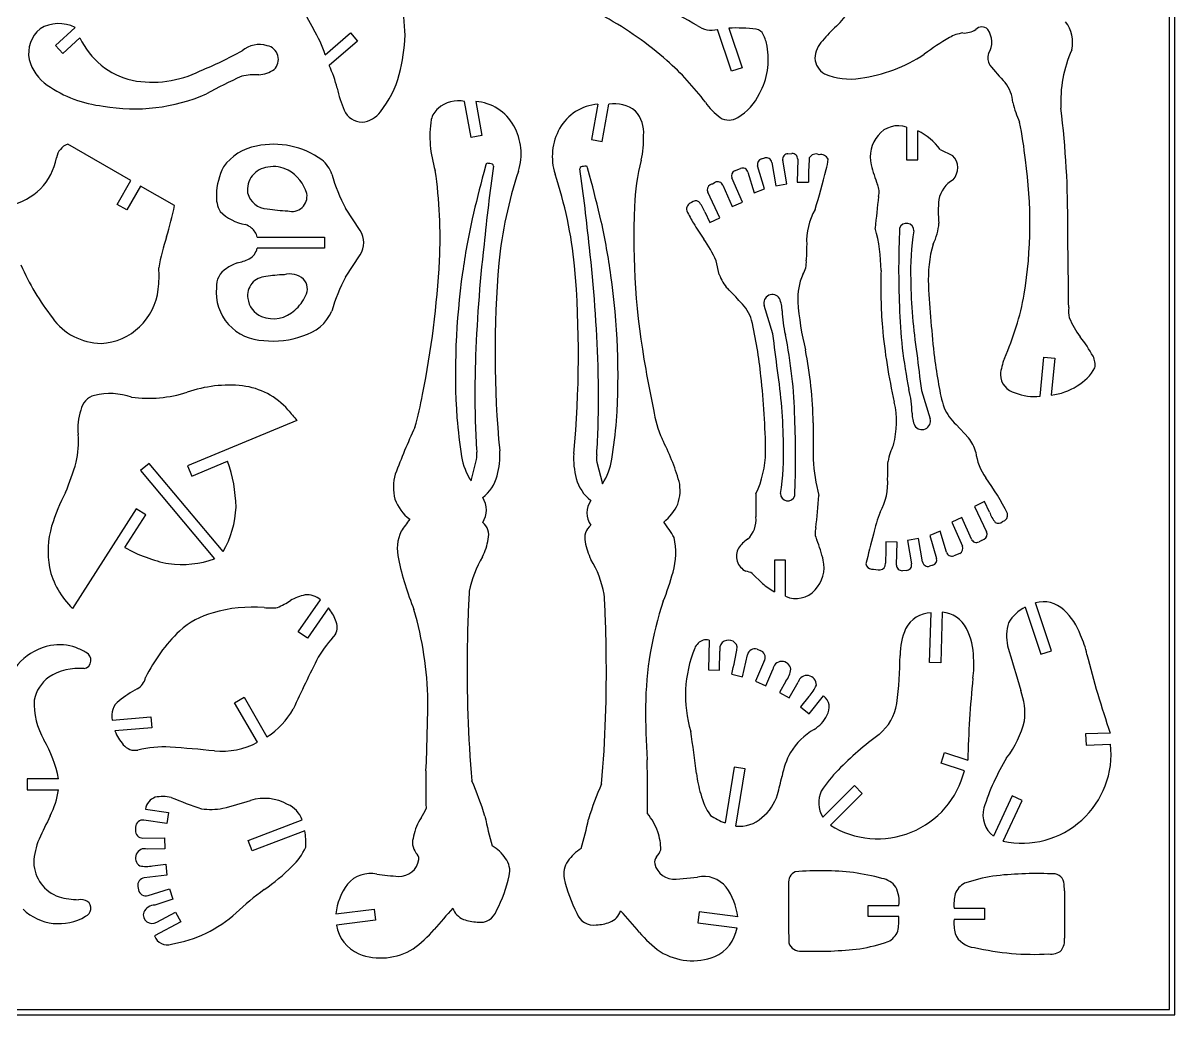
# Model space of a CAD drawing. Extents: x 0 to 427, y 0 to 340.
# Drawn here: x 210.9 to 426.7, y 0 to 185.9 of the extents above; entities that cross this region are included whole.
import ezdxf

# ---------------------------------------------------------------- set-up
doc = ezdxf.new("R2010")
doc.units = 0
doc.layers.add('RED', color=1, linetype='CONTINUOUS')
doc.layers.add('WHITE', color=7, linetype='CONTINUOUS')

msp = doc.modelspace()

# ---------------------------------------------------------------- linework, layer by layer
at = {"layer": 'RED', "linetype": 'CONTINUOUS'}
for p, q in [((425.684122, 1.04), (425.684122, 339.305709)), ((1.04, 1.04), (425.684122, 1.04))]:
    msp.add_line(p, q, dxfattribs=at)
at = {"layer": 'WHITE', "linetype": 'CONTINUOUS'}
for p, q in [((426.724122, 0), (426.724122, 340.345709)), ((262.813987, 189.363648), (265.356136, 184.732272)), ((216.995907, 181.656993), (220.698466, 185.047837)), ((267.556932, 179.942504), (272.277445, 184.03248)), ((272.277445, 184.03248), (273.605434, 182.499759)), ((343.674032, 176.844471), (341.02941, 184.66836)), ((343.141659, 184.914988), (345.644506, 177.510528)), ((218.365581, 180.161407), (216.995907, 181.656993)), ((221.590548, 183.114867), (218.365581, 180.161407)), ((273.605434, 182.499759), (268.313615, 177.91479)), ((345.644506, 177.510528), (343.674032, 176.844471)), ((294.856784, 164.426132), (293.662511, 171.199194)), ((295.746106, 171.199194), (296.877552, 164.782448)), ((318.584828, 170.675946), (317.417263, 164.05436)), ((319.438031, 163.698044), (320.668423, 170.675946)), ((376.447668, 166.354305), (376.447668, 160.253372)), ((296.877552, 164.782448), (294.856784, 164.426132)), ((317.417263, 164.05436), (319.438031, 163.698044)), ((378.527668, 160.253372), (378.527668, 165.657436)), ((231.156749, 156.367214), (219.313669, 163.204819)), ((382.753283, 162.1714), (385.072232, 161.070425)), ((349.249745, 160.41071), (349.871829, 160.596421)), ((351.194801, 159.773101), (351.93366, 155.399053)), ((354.027613, 155.774956), (353.252164, 160.176715)), ((354.231635, 161.396188), (354.971231, 161.428047)), ((356.055773, 160.367844), (355.968501, 156.080614)), ((376.447668, 160.253372), (378.527668, 160.253372)), ((297.622733, 159.277773), (297.254583, 157.863299)), ((317.076351, 157.340051), (316.708201, 158.754524)), ((344.230878, 158.192939), (345.353448, 158.626493)), ((346.72584, 157.949919), (347.874339, 154.046915)), ((349.81219, 154.829667), (348.549542, 159.120584)), ((228.578037, 151.900754), (231.156749, 156.367214)), ((340.11931, 155.774937), (340.606588, 156.028322)), ((342.038898, 155.523152), (343.808046, 151.487285)), ((345.713054, 152.322357), (343.732755, 156.839914)), ((351.93366, 155.399053), (354.027613, 155.774956)), ((355.968501, 156.080614), (358.048071, 156.038282)), ((232.958082, 155.327214), (230.37937, 150.860754)), ((239.317299, 151.655718), (232.958082, 155.327214)), ((341.484773, 149.394277), (339.195445, 154.158556)), ((347.874339, 154.046915), (349.81219, 154.829667)), ((230.37937, 150.860754), (228.578037, 151.900754)), ((274.086647, 147.003323), (271.353478, 151.167509)), ((343.808046, 151.487285), (345.713054, 152.322357)), ((338.645746, 150.500067), (339.609986, 148.493405)), ((339.609986, 148.493405), (341.484773, 149.394277)), ((254.820115, 145.760665), (267.390314, 145.760665)), ((267.390314, 145.760665), (267.390314, 143.680665)), ((267.390314, 143.680665), (254.820115, 143.680665)), ((271.353478, 138.273822), (274.086648, 142.438008)), ((341.3635, 138.727065), (340.756446, 141.325841)), ((351.409716, 127.635897), (349.776861, 132.94702)), ((401.450666, 115.949674), (402.14546, 123.245014)), ((402.14546, 123.245014), (404.21609, 123.047811)), ((404.21609, 123.047811), (403.560286, 116.161865)), ((379.219538, 117.048413), (380.852392, 111.73729)), ((262.252716, 111.415505), (241.764072, 102.908118)), ((358.969223, 110.983435), (358.981165, 104.117875)), ((385.729065, 110.630627), (388.061483, 108.131406)), ((242.561711, 100.987136), (249.267173, 103.771408)), ((294.862106, 100.066661), (295.88659, 104.110674)), ((318.444344, 103.587426), (319.468828, 99.543412)), ((234.553871, 103.366636), (232.960499, 102.029638)), ((232.960499, 102.029638), (246.827824, 85.503203)), ((248.421197, 86.840202), (234.553871, 103.366636)), ((241.764072, 102.908118), (242.561711, 100.987136)), ((391.019268, 96.190905), (389.14448, 95.290033)), ((389.14448, 95.290033), (391.433809, 90.525754)), ((391.976162, 94.19953), (391.019268, 96.190905)), ((232.160013, 94.849356), (220.224058, 76.149271)), ((230.006939, 87.610152), (233.913303, 93.73026)), ((233.913303, 93.73026), (232.160013, 94.849356)), ((386.821208, 93.197025), (384.9162, 92.361953)), ((388.590355, 89.161158), (386.821208, 93.197025)), ((382.754915, 90.637395), (380.817064, 89.854643)), ((383.903414, 86.734391), (382.754915, 90.637395)), ((384.9162, 92.361953), (386.896499, 87.844396)), ((374.660752, 88.603696), (372.581183, 88.646028)), ((374.57348, 84.316466), (374.660752, 88.603696)), ((378.695594, 89.285257), (376.601641, 88.909354)), ((376.601641, 88.909354), (377.377089, 84.507595)), ((379.434453, 84.911209), (378.695594, 89.285257)), ((380.817064, 89.854643), (382.079711, 85.563726)), ((390.509944, 88.909373), (390.022666, 88.655989)), ((386.398375, 86.491372), (385.275806, 86.057817)), ((353.76965, 85.248361), (351.68965, 85.248361)), ((351.68965, 85.248361), (351.68965, 79.285188)), ((353.76965, 78.447911), (353.76965, 85.248361)), ((381.379508, 84.2736), (380.757424, 84.087889)), ((349.442356, 80.874203), (347.55364, 82.742626)), ((376.397619, 83.288122), (375.658022, 83.256263)), ((262.489584, 71.80116), (266.652082, 77.80014)), ((268.144258, 76.302025), (264.198496, 70.615402)), ((398.685063, 76.412773), (401.606662, 67.582917)), ((403.581374, 68.236304), (400.605639, 77.229771)), ((380.773397, 66.057786), (381.047981, 75.354383)), ((383.132161, 75.465234), (382.852491, 65.996378)), ((264.198496, 70.615402), (262.489584, 71.80116)), ((339.458528, 70.229487), (339.313318, 64.654701)), ((341.393083, 64.623393), (341.497146, 68.145343)), ((345.728742, 63.387118), (346.63694, 67.511817)), ((348.438666, 68.526111), (349.034359, 68.323005)), ((401.606662, 67.582917), (403.581374, 68.236304)), ((349.860384, 66.461911), (348.165404, 62.527315)), ((382.852491, 65.996378), (380.773397, 66.057786)), ((339.313318, 64.654701), (341.393083, 64.623393)), ((343.6974, 63.834389), (345.728742, 63.387118)), ((350.075689, 61.704386), (351.371038, 64.71131)), ((348.165404, 62.527315), (350.075689, 61.704386)), ((353.858133, 62.56537), (352.663739, 60.419874)), ((352.663739, 60.419874), (354.481104, 59.40815)), ((354.481104, 59.40815), (356.129479, 62.369136)), ((250.566668, 58.4994), (252.368001, 59.5394)), ((254.837147, 51.103798), (250.566668, 58.4994)), ((252.368001, 59.5394), (256.638478, 52.143797)), ((358.157165, 59.708181), (356.572969, 57.720621)), ((358.198959, 56.423488), (360.900152, 59.812436)), ((356.572969, 57.720621), (358.198959, 56.423488)), ((227.610363, 55.259393), (234.886881, 55.864732)), ((234.886881, 55.864732), (235.059321, 53.791892)), ((235.059321, 53.791892), (228.16168, 53.218073)), ((414.599354, 52.807222), (409.996884, 52.666771)), ((409.996884, 52.666771), (410.060329, 50.587739)), ((410.060329, 50.587739), (414.662799, 50.72819)), ((382.904552, 47.196219), (383.556004, 49.171569)), ((383.556004, 49.171569), (387.928949, 47.729413)), ((344.151461, 46.432534), (342.456987, 35.988673)), ((346.204613, 46.099418), (344.151461, 46.432534)), ((344.469981, 35.408042), (346.204613, 46.099418)), ((387.277496, 45.754062), (382.904552, 47.196219)), ((217.595824, 44.275008), (211.684259, 44.275008)), ((211.684259, 44.275008), (211.684259, 42.195008)), ((211.684259, 42.195008), (217.595824, 42.195008)), ((360.749138, 37.070513), (366.662613, 42.984528)), ((368.133462, 41.513813), (362.170681, 35.550487)), ((366.662613, 42.984528), (368.133462, 41.513813)), ((396.238382, 41.074974), (392.704245, 33.49509)), ((398.123542, 40.196014), (396.238382, 41.074974)), ((394.559938, 32.552929), (398.123542, 40.196014)), ((233.885671, 38.579605), (238.171182, 37.934777)), ((238.171182, 37.934777), (237.860827, 35.878061)), ((232.006136, 35.204018), (231.98188, 34.601576)), ((237.860827, 35.878061), (233.598584, 36.519378)), ((253.109262, 32.709403), (263.235582, 36.552856)), ((233.389094, 33.159294), (237.445316, 33.222688)), ((237.445316, 33.222688), (237.47782, 31.142943)), ((253.847352, 30.764763), (253.109262, 32.709403)), ((263.739237, 34.519236), (253.847352, 30.764763)), ((237.47782, 31.142943), (234.204152, 31.091778)), ((235.220615, 27.973127), (237.659425, 28.259369)), ((237.659425, 28.259369), (237.90189, 26.19355)), ((237.90189, 26.19355), (233.64694, 25.694147)), ((232.448198, 24.048242), (232.570149, 23.430803)), ((333.28453, 25.445292), (337.262992, 25.848949)), ((234.349416, 22.377609), (238.37561, 23.653438)), ((239.003933, 21.670608), (235.645052, 20.60624)), ((238.37561, 23.653438), (239.003933, 21.670608)), ((269.520816, 18.9341), (276.72316, 19.826425)), ((276.72316, 19.826425), (276.978903, 17.762207)), ((369.282616, 18.431471), (369.282616, 20.511471)), ((369.282616, 20.511471), (374.987758, 20.511471)), ((385.340913, 19.988208), (391.046055, 19.988208)), ((391.046055, 19.988208), (391.046055, 17.908208)), ((240.485562, 17.463725), (235.585051, 14.802088)), ((235.982898, 17.400798), (239.472794, 19.280508)), ((239.472794, 19.280508), (240.485562, 17.463725)), ((276.978903, 17.762207), (269.63864, 16.852794)), ((337.607774, 19.303177), (337.352031, 17.238959)), ((344.810118, 18.410851), (337.607774, 19.303177)), ((374.987758, 18.431471), (369.282616, 18.431471)), ((391.046055, 17.908208), (385.340913, 17.908208)), ((337.352031, 17.238959), (344.692294, 16.329545)), ((0, 0), (426.724122, 0))]:
    msp.add_line(p, q, dxfattribs=at)
for centre, radius, start, end in [((-1018.793367, -2209.239253), 2751.939244, 60.478179, 60.790742), ((-44.176746, 162.338838), 327.394536, 3.719938, 4.936275), ((344.851155, 203.482553), 25.930906, -44.566635, -35.919215), ((217.639884, 178.986705), 6.789127, 63.22347, 121.011387), ((289.213237, 131.025818), 63.869125, 48.473921, 61.220177), ((401.430487, 182.292353), 6.12335, -13.818067, 38.585845), ((217.997208, 180.185557), 6.017085, 129.843959, 190.963106), ((242.439187, 171.301933), 26.562389, 18.983352, 30.372177), ((244.944841, 185.500323), 37.632188, -14.213578, -2.924925), ((339.932949, 189.121081), 4.585733, -125.985864, -76.166417), ((344.583406, 155.854689), 29.096041, 82.703722, 92.840245), ((347.987111, 182.945619), 1.793361, 25.589598, 80.645489), ((342.907945, 180.368649), 7.488501, 9.055355, 26.587315), ((380.13752, 166.441531), 25.253932, 131.73831, 140.339838), ((388.159147, 176.43732), 7.669132, 98.87588, 118.679975), ((387.200906, 188.019692), 4.011396, -93.216329, -56.536298), ((390.539996, 183.607654), 1.551127, 44.573194, 136.608688), ((388.37729, 182.32489), 4.037451, -32.097761, 35.968816), ((234.630768, 189.146716), 14.367691, -155.176755, -103.070685), ((255.204637, 176.768956), 5.076378, 73.090689, 129.434069), ((256.167564, 179.062008), 2.614787, -46.685526, 78.672756), ((337.192079, 179.073779), 13.342314, -28.732629, 10.68362), ((364.41551, 178.975793), 5.165028, 136.066381, 176.756689), ((405.227601, 146.762672), 41.900967, 119.682374, 127.409267), ((219.458744, 238.257851), 66.119077, -68.097925, -60.536993), ((362.897923, 179.506628), 3.646983, -176.248536, -120.3987), ((363.910411, 203.921768), 28.665212, -82.195495, -56.402194), ((394.209681, 179.35041), 2.550614, 161.030427, 211.748271), ((429.398715, 171.105552), 24.073526, 156.175171, 182.884894), ((220.290989, 181.200685), 8.480592, -165.248162, -124.610378), ((254.829896, 181.62331), 5.452656, -86.848813, -54.949925), ((246.335695, 168.005929), 24.10839, 13.594955, 24.268484), ((297.402, 140.102296), 51.645278, 36.78092, 48.599507), ((421.509292, 201.193774), 37.496169, -141.804818, -135.127039), ((235.166534, 194.750308), 19.96119, -100.930668, -63.341449), ((284.761736, 101.550245), 81.278312, 113.837617, 119.053534), ((254.438026, 165.651735), 10.549858, 86.241222, 103.845268), ((262.884669, 181.215992), 19.191237, -38.580257, -14.965108), ((365.927161, 188.006661), 12.624716, -112.713329, -81.455274), ((228.616103, 193.404587), 23.253554, -124.413554, -96.590995), ((290.013591, 178.051662), 20.713137, -167.795191, -155.761136), ((339.547685, 177.068383), 10.331696, -59.20571, -25.258473), ((389.25595, 170.42869), 7.130855, 4.284732, 37.188231), ((231.796776, 203.650432), 33.854926, -99.949984, -66.510279), ((292.578594, 165.187819), 6.108315, 79.778764, 129.648561), ((294.999608, 162.182594), 9.047449, 29.518234, 85.267184), ((319.331345, 161.659312), 9.047484, 94.732913, 150.482418), ((321.748152, 164.557814), 6.212677, 51.011983, 100.008512), ((348.249868, 177.447354), 11.453447, -145.894913, -125.902337), ((417.505814, 176.190064), 21.775975, -166.10703, -155.98804), ((274.422863, 170.886598), 3.557779, -157.899686, -89.771071), ((274.115908, 171.966678), 4.648938, -86.038593, -35.786423), ((291.307967, 166.866046), 4.006436, 130.971371, 166.590856), ((321.276406, 165.392133), 5.92841, -5.734888, 42.36224), ((235.775107, 148.961488), 170.867623, -0.484941, 7.036801), ((307.481709, 164.580073), 20.326832, 170.899357, 198.128084), ((293.488774, 161.376283), 10.75953, -17.668181, 29.29065), ((343.167695, 170.656414), 2.975488, -123.313338, -55.872053), ((374.853203, 161.848019), 4.780055, 70.514632, 141.363222), ((336.571333, 154.411105), 62.394822, 5.335432, 11.948471), ((320.84233, 160.853001), 10.759697, 150.710293, 197.66905), ((309.510883, 164.096603), 17.67825, -12.867333, 2.279468), ((375.887627, 160.788378), 6.252329, 139.696694, 193.653134), ((374.268921, 156.191106), 10.380189, 35.178505, 65.777797), ((220.570986, 160.027527), 3.417021, 111.589675, 169.821814), ((256.280738, 153.461118), 9.49838, 99.648184, 145.065025), ((257.876254, 147.662925), 15.493634, 54.298288, 101.871931), ((206.344854, 162.581621), 11.036567, -78.997853, -10.17819), ((262.873756, 155.40552), 6.306565, 19.813656, 50.115346), ((364.739708, 150.201442), 39.277863, 165.313203, 178.089444), ((349.547244, 159.414168), 1.04, 106.621999, 196.397072), ((350.169328, 159.59988), 1.04, 9.587829, 106.621999), ((354.276392, 160.357151), 1.04, 92.466545, 189.991156), ((355.015989, 160.38901), 1.04, -1.166167, 92.466545), ((419.903596, 155.930627), 61.855618, 175.682956, 179.900281), ((359.455557, 159.953414), 1.385368, 64.540005, 152.792157), ((360.389028, 159.743434), 1.499385, 23.772256, 103.02508), ((354.601723, 160.718762), 7.169077, -18.827018, -2.965765), ((382.691925, 158.733231), 3.335916, -41.93024, 44.476397), ((316.570998, 148.306092), 82.983496, -9.181209, 8.249553), ((258.914008, 153.467986), 11.751091, 152.465391, 178.794369), ((257.294041, 154.583367), 4.328664, 96.507856, 187.217639), ((257.845078, 153.135112), 5.842631, 61.964945, 100.269806), ((257.20079, 151.997192), 7.149931, 15.481695, 61.693672), ((297.045598, 165.125549), 29.238876, -164.970046, -151.485609), ((203.252615, 145.843795), 85.813556, -2.964024, 8.316209), ((573.117819, 83.749838), 285.645462, 164.962, 166.758198), ((654.862552, 109.128722), 359.288884, 172.009044, 174.374487), ((297.989442, 159.248523), 0.367873, 100.795132, 175.439537), ((297.113534, 151.836687), 7.814979, 77.130674, 84.072839), ((298.719984, 159.134894), 0.347415, -9.775303, 67.282735), ((379.722587, 132.881851), 80.060797, 161.631856, 174.245649), ((234.61029, 132.358935), 80.058829, 5.753901, 18.36818), ((315.61095, 158.611646), 0.347415, 112.717259, 189.775322), ((-40.531618, 108.605474), 359.288883, 5.625513, 7.990956), ((317.217401, 151.313439), 7.814979, 95.927163, 102.869329), ((316.341492, 158.725275), 0.367873, 4.560418, 79.204851), ((344.685259, 157.25745), 1.04, 115.906508, 203.670536), ((345.728138, 157.656335), 1.04, 16.397063, 111.117359), ((231.009562, 190.789327), 134.339376, -17.264111, -13.949226), ((396.320483, 165.812162), 27.293698, -166.223464, -157.966971), ((41.213116, 83.226589), 285.645462, 13.241802, 15.038), ((340.132839, 154.608992), 1.04, 117.62427, 205.665191), ((433.38394, -23.580032), 202.154635, 117.474443, 117.62427), ((341.086395, 155.105616), 1.04, 23.670533, 117.474443), ((368.184641, 154.238094), 3.134055, -15.912625, 25.21348), ((387.751636, 151.815003), 5.351001, 118.800758, 169.354746), ((252.829051, 153.300075), 5.678729, 175.807458, 208.654894), ((256.848007, 155.005294), 3.967666, -165.912042, -92.227178), ((261.314494, 153.396647), 2.823077, -106.333212, 10.388857), ((511.938146, 136.032443), 141.8045, 172.973636, 175.392901), ((186.499855, 162.02757), 53.82618, -17.516573, -11.109904), ((459.879711, 145.47164), 134.531655, 177.427054, 190.486692), ((336.483604, 151.011195), 1.250479, 104.761524, 195.916138), ((336.97858, 151.374306), 1.173802, 61.257125, 133.878119), ((332.030955, 147.93903), 7.093262, 21.164819, 39.005355), ((401.94196, 150.690316), 19.563695, 173.799119, 186.760483), ((254.071254, 156.771585), 8.782343, -135.141977, -99.668738), ((261.763857, 185.072539), 34.407506, -98.473545, -92.07077), ((424.054647, 121.01478), 132.026802, 167.682409, 172.123437), ((365.72384, 165.63282), 33.921972, -153.822973, -149.366654), ((369.933195, 144.925248), 12.209911, 150.592555, 182.505043), ((251.039395, 144.086606), 4.317827, 51.523665, 68.86519), ((251.774375, 145.011385), 3.136551, 13.820833, 51.523667), ((270.60885, 144.720665), 4.16, -33.278949, 33.278952), ((190.276287, 120.491532), 132.026803, 7.876563, 12.317592), ((375.452375, 171.487527), 45.276141, -149.264711, -144.812615), ((339.73251, 139.16356), 31.945389, 0.647459, 14.983085), ((541.709873, 139.95265), 166.744414, 177.43215, 182.451726), ((376.430552, 146.991735), 1.367511, -1.435059, 161.608089), ((426.882573, 139.319036), 49.675721, 171.154748, 181.81839), ((372.864764, 148.976289), 9.667488, -28.021272, -3.492921), ((-6074.321437, 63.167408), 6481.506906, 0.613455, 0.745647), ((276.064029, 133.138417), 40.284357, 161.640853, 170.192503), ((320.503714, 132.538685), 22.076849, 23.454823, 35.622083), ((251.710158, 144.460683), 3.206284, -60.101751, -14.080072), ((547.352688, 114.928713), 251.77338, 173.289667, 178.352869), ((66.978246, 114.405465), 251.77338, 1.647131, 6.710332), ((601.040365, 136.96062), 243.418864, 178.250632, 178.951185), ((405.192823, 137.883317), 24.67926, 164.606106, 182.666687), ((253.289275, 159.324585), 46.702385, -156.306743, -142.105529), ((254.071254, 132.669746), 8.782343, 110.220322, 124.98269), ((247.680465, 154.547657), 14.043544, -76.176962, -66.375144), ((117.584884, 150.2958), 171.596889, -11.433632, -2.969455), ((495.448779, 124.23761), 196.093523, 175.122956, 185.422335), ((118.877017, 123.714243), 196.09866, -5.422447, 4.876807), ((353.609217, 141.025528), 4.071853, -33.857769, 5.505947), ((219.139681, 138.482992), 17.295414, -8.259137, 5.033271), ((251.027205, 136.532844), 3.882023, 120.85774, 183.500886), ((256.537146, 134.839411), 3.530921, 91.682052, 189.001036), ((260.535021, 114.259873), 24.455334, 91.652693, 99.654973), ((260.912762, 134.954406), 3.903872, 48.761091, 106.106951), ((297.045598, 124.315783), 29.238877, 151.48561, 164.970047), ((424.675092, 120.335748), 132.735748, 171.869796, 183.649922), ((189.655843, 119.812499), 132.735748, -3.649922, 8.130204), ((348.482284, 141.250587), 7.55283, -160.481207, -137.242257), ((367.689143, 134.187881), 11.633393, 156.873913, 182.635428), ((467.949451, 136.372103), 96.325191, 178.124542, 184.463784), ((224.945489, 137.199441), 11.373807, -86.898293, -6.061069), ((256.166462, 135.448844), 9.053738, 174.632316, 269.077936), ((261.548289, 136.081639), 2.650588, -29.807929, 43.01935), ((288.605941, 82.482488), 76.348802, 42.00678, 44.633671), ((479.380911, 139.138418), 102.158577, -179.217212, -171.437679), ((600.448715, 148.265932), 220.210527, -176.998461, -173.456908), ((257.265846, 134.778636), 4.244708, -173.348756, -112.841891), ((256.921142, 137.778571), 7.554563, -48.999715, -23.51777), ((351.308566, 133.40398), 1.598416, 32.450278, 196.611642), ((346.303064, 131.684407), 6.857092, 2.037468, 22.076796), ((346.831595, 144.424309), 52.500664, -24.043081, -10.268518), ((257.77962, 136.478861), 6.013936, -111.064548, -47.048246), ((261.231061, 135.318215), 8.312126, -75.429172, -24.296453), ((339.858361, 127.887492), 7.898908, 17.043652, 46.073468), ((373.153232, 132.288979), 20.000664, -178.966413, -166.087322), ((413.264248, 138.031891), 57.363572, -175.621994, -166.477456), ((462.886063, 134.870329), 87.791921, -178.661585, -168.391362), ((411.244395, 131.888021), 4.481453, 171.345764, 195.998853), ((225.747872, 137.27794), 11.437173, -144.519798, -90.936653), ((259.213297, 110.008332), 90.479464, 6.140458, 12.89661), ((419.796052, 135.675801), 13.805707, -158.66432, -141.603617), ((-925.822735, -35.248474), 1287.576814, 6.959119, 7.267652), ((267.743191, 109.813981), 87.791921, 1.338415, 11.608638), ((476.250318, 138.294597), 104.75821, -174.841257, -167.069771), ((257.876254, 141.778406), 15.493633, -96.878143, -69.421182), ((389.107983, 111.526968), 25.24469, 28.130219, 38.092076), ((279.664792, 109.283126), 79.322656, 1.228249, 11.147264), ((1656.451988, 279.932785), 1287.576814, -173.040881, -172.732348), ((476.286583, 135.345738), 95.393898, -172.668691, -169.602408), ((404.867753, 118.915075), 10.898898, 157.793271, 174.384904), ((408.428261, 121.820635), 3.353474, -9.71278, 28.665097), ((477.668775, 116.195525), 182.083337, 178.121053, 181.621504), ((136.662159, 115.672276), 182.083337, -1.621504, 1.878947), ((520.055749, 153.591749), 195.203068, -170.384502, -168.134169), ((403.977044, 125.627797), 8.90436, -60.40834, -29.412849), ((201.940015, 103.457853), 148.125333, 0.78974, 6.289994), ((251.248343, 105.545893), 102.158577, 0.782788, 8.562321), ((397.600758, 120.071041), 3.580726, -178.566758, -102.848498), ((234.43797, 139.841785), 24.272041, -97.502383, -72.624483), ((249.545489, 94.345914), 23.673977, 83.865436, 109.388483), ((250.428698, 104.481169), 13.503932, 41.390776, 82.995857), ((357.476022, 112.395331), 20.000664, 1.033587, 13.912678), ((414.21436, 123.203266), 32.158038, -170.92173, -162.968857), ((400.397855, 125.628504), 9.735922, -111.659033, -83.792083), ((402.352534, 127.122414), 11.02689, -83.7119, -56.901158), ((225.129006, 112.819362), 3.387014, 103.523982, 171.656357), ((227.221292, 103.908133), 12.540538, 71.170294, 103.297182), ((225.81822, 127.014597), 60.911618, -16.109147, -10.150682), ((358.086, 111.144186), 16.485155, -15.218143, 13.003222), ((231.943664, 109.851577), 10.738274, 161.207343, 185.706856), ((355.874638, 192.613262), 123.927963, -140.274626, -139.065088), ((350.2607, 116.698763), 21.483333, -171.31295, -155.971994), ((384.326189, 112.999904), 6.857092, -177.962532, -157.923204), ((392.070601, 117.568318), 9.399289, -156.26109, -132.429497), ((404.209089, 54.769264), 132.030441, 155.217274, 159.339454), ((416.84039, 123.501416), 125.171927, -174.675437, -171.344291), ((468.250028, 116.561735), 172.679882, -178.168602, -176.323109), ((146.080906, 116.038486), 172.679882, -3.676891, -1.831398), ((197.490544, 122.978167), 125.171927, -8.655709, -5.324563), ((188.91938, 104.73166), 166.744414, -2.56785, 2.451726), ((379.320687, 111.28033), 1.598416, -147.549722, 16.611642), ((204.114978, 107.394396), 17.199843, -12.842921, 4.633323), ((291.538553, 87.597935), 44.080547, 16.299341, 27.498602), ((382.10413, 103.410406), 7.601177, 15.838815, 38.395626), ((303.74668, 105.365274), 49.675721, -8.845252, 1.81839), ((384.046031, 101.770031), 11.248687, 153.341956, 169.791801), ((224.018954, 94.726664), 26.819395, 0.963784, 19.709196), ((304.527173, 106.422394), 11.567578, -171.253839, -146.671141), ((291.891179, 104.912958), 4.075165, -11.354076, 8.109255), ((286.101718, 104.830173), 14.158223, -15.467616, 3.552572), ((328.643775, 104.315655), 14.571487, 176.586576, 195.068762), ((322.439756, 104.38971), 4.075165, 171.89074, 191.354076), ((309.803761, 105.899146), 11.567578, -33.32886, -8.746162), ((330.352334, 105.893832), 19.702891, -24.778965, -1.14684), ((390.244114, 105.472464), 31.292282, -177.518989, -164.946247), ((144.305496, 107.409266), 228.698971, -1.72819, -0.913388), ((399.367935, 106.575431), 10.010783, -173.746678, -143.798836), ((180.112925, 114.840685), 42.30041, -23.569773, -15.451033), ((289.482543, 98.859743), 9.158731, 164.198959, 193.91002), ((292.455017, 102.906338), 7.523654, -52.427848, -14.250796), ((321.951391, 102.453179), 7.625246, -165.371269, -127.700498), ((326.135503, 98.298341), 7.890902, -19.079101, 12.226047), ((361.74077, 99.694335), 11.189598, -29.124816, 4.191347), ((347.641228, 69.517226), 53.621291, 27.11793, 35.509941), ((250.899243, 81.180834), 36.129759, 152.388188, 163.251897), ((389.268919, 95.477403), 41.084457, 176.988294, 183.016939), ((354.198702, 97.692575), 1.367511, 178.564941, 341.608089), ((249.308895, 105.184672), 110.994012, -7.20612, -4.050221), ((232.96367, 95.832537), 17.882875, -30.18848, -2.098284), ((288.650904, 99.666982), 8.601947, -159.524797, -127.872565), ((293.553107, 94.615328), 4.194735, -33.70726, 33.707238), ((320.777829, 94.092079), 4.194736, 146.292767, 213.707241), ((325.049283, 99.688955), 9.420964, -51.134955, -24.922635), ((540.967061, -95.847824), 319.332385, 143.772179, 144.263833), ((343.216838, 92.830902), 5.047841, -47.070632, 5.504142), ((399.119143, 83.552112), 29.603437, 158.819179, 167.212094), ((399.274666, 97.093808), 7.851433, -158.368815, -142.359065), ((394.099671, 93.693648), 1.295746, -75.409805, 11.820119), ((232.795596, 86.817774), 17.17064, 163.855864, 189.978899), ((289.361712, 87.291218), 8.314347, 156.102011, 192.646339), ((295.174039, 89.933151), 3.005735, -14.850932, 51.561194), ((319.156897, 89.409895), 3.005742, 128.438741, 194.851671), ((315.620871, 80.097782), 19.634612, 28.449755, 38.622896), ((362.300377, 90.405173), 2.999081, 163.406055, 207.42578), ((393.648359, 93.277077), 1.142831, -121.13326, -47.116035), ((287.587496, 90.777857), 10.615458, -27.531926, -8.751268), ((326.743481, 90.254636), 10.615506, -171.248369, -152.468204), ((320.428618, 86.563641), 12.786083, -16.273891, 13.053309), ((349.415104, 84.649397), 5.266734, 121.606468, 147.49304), ((335.811253, 79.359094), 25.712602, 13.127707, 22.078355), ((532.23195, 46.00917), 167.876636, 164.771702, 166.740759), ((746.931435, 80.052925), 374.448866, 178.685023, 179.29848), ((389.542859, 89.578694), 1.04, -156.329467, -62.525557), ((297.245314, 268.264342), 202.154635, -62.525557, -62.37573), ((390.496415, 90.075318), 1.04, -62.37573, 25.665191), ((243.298577, 110.904185), 26.819389, -119.709197, -100.96378), ((347.713799, 85.968014), 3.129604, 151.115605, 243.898738), ((384.901115, 87.027975), 1.04, -163.602937, -68.882641), ((385.943995, 87.42686), 1.04, -64.093492, 23.670536), ((240.656274, 102.287396), 17.882874, -97.901717, -69.811518), ((337.29285, 97.508766), 57.322025, -167.87744, -157.933562), ((313.878572, 75.749077), 19.680235, 149.048247, 169.309103), ((300.451694, 75.225559), 19.68095, 10.69185, 30.951508), ((354.900025, 83.866623), 6.099173, -43.888046, 12.618112), ((369.881003, 84.625188), 1.056463, -173.899527, -90.387401), ((371.384727, 84.52588), 1.131429, -83.794022, 5.661643), ((375.613265, 84.2953), 1.04, 178.833833, 272.466545), ((376.352861, 84.327159), 1.04, -87.533455, 9.991156), ((380.459926, 85.084431), 1.04, -170.412171, -73.378001), ((381.08201, 85.270142), 1.04, -73.378001, 16.397072), ((231.155758, 87.385735), 15.67674, -166.936657, -134.212357), ((279.210195, 97.873669), 55.526747, -21.477659, -15.558031), ((345.798613, 79.587794), 3.610136, 60.912899, 81.424956), ((372.512763, 101.235371), 17.862624, -98.495587, -93.22765), ((360.19854, 93.702692), 16.741136, -129.978511, -120.548159), ((265.323659, 70.58875), 8.26115, 100.896195, 121.176472), ((264.208075, 75.045567), 3.682505, 48.418821, 96.956718), ((406.041648, 71.338882), 111.792717, 175.86496, 178.242635), ((208.329573, 70.817442), 111.752393, 1.75722, 4.1357), ((355.723745, 82.798093), 4.768917, -114.189541, -41.495997), ((254.002993, 49.393162), 27.032345, 85.588926, 106.019742), ((257.28853, 85.561209), 9.294406, -97.45815, -81.688118), ((251.303425, 92.961355), 18.142985, -66.175144, -57.517154), ((261.392478, 70.888161), 8.654274, 20.827374, 38.724119), ((222.021294, 57.800182), 64.751167, 0.888359, 16.300244), ((390.96173, 57.275809), 63.406929, 161.35885, 179.495112), ((401.993434, 69.693158), 7.489897, 116.213114, 149.505301), ((402.107454, 72.041693), 5.401075, 45.46455, 106.14437), ((398.473634, 67.517259), 11.189944, 19.16009, 48.450857), ((250.600459, 60.452799), 15.464738, 105.210967, 131.994887), ((266.823332, 72.654275), 2.963626, -26.061477, 26.253561), ((562.068334, 64.930282), 267.947452, 177.896072, 179.21928), ((52.2626, 64.407034), 267.947452, 0.78081, 2.10399), ((381.156279, 69.855629), 5.499821, 91.128298, 152.590164), ((382.768979, 70.076384), 5.401075, 25.46455, 86.14437), ((404.324054, 70.976472), 9.138105, 164.008506, 191.301738), ((261.204063, 49.999086), 30.341429, 133.66905, 154.144763), ((294.208103, 49.347571), 33.096929, 138.328753, 147.666841), ((388.164122, 67.294621), 12.935027, 156.813428, 179.71458), ((377.806857, 67.067647), 11.189944, -0.83991, 28.450857), ((218.302377, 58.328522), 11.121527, 101.449961, 167.877421), ((217.73616, 60.139195), 9.236558, 70.238808, 100.237106), ((339.173864, 67.745642), 2.610464, 108.470302, 158.024195), ((338.914717, 68.521489), 1.792481, 72.339018, 108.470306), ((343.11504, 68.581083), 1.675545, 14.652197, 195.073536), ((4219.875014, 1194.492198), 3986.628388, -163.604253, -163.478959), ((392.197166, 63.580502), 18.485373, 12.48673, 24.308154), ((216.647814, 57.58046), 12.013634, 59.392895, 69.479791), ((222.081481, 66.475055), 1.598566, -79.111549, 64.704252), ((562.582332, -82.203084), 331.803215, 153.267759, 155.133732), ((539.690966, 64.718402), 245.575592, 179.098712, 184.873089), ((74.645977, 64.195143), 245.569584, -4.873239, 0.901411), ((358.690834, 59.869861), 23.656604, 158.024197, 196.507821), ((274.432813, 80.438382), 71.226931, -13.480474, -9.23718), ((347.991168, 67.213637), 1.386667, 71.172805, 167.582471), ((348.586861, 67.01053), 1.386667, -23.30583, 71.172805), ((293.601489, 68.208869), 81.632191, -6.946573, -0.596475), ((370.562457, 65.514984), 18.485373, -7.51327, 4.308154), ((584.552816, 110.934574), 179.618953, -166.031713, -161.118326), ((221.456083, 54.096613), 10.848364, 85.096139, 121.714941), ((353.08843, 64.513464), 1.728751, 9.216953, 173.428395), ((349.384322, 65.758535), 5.496479, -35.517199, -10.145243), ((220.011284, 57.638786), 7.103871, 126.827492, 168.821792), ((230.860671, 63.861053), 3.103809, -61.944952, -11.713015), ((357.806955, 61.87813), 1.747859, -2.704213, 163.684975), ((567.513687, 44.223749), 179.618953, 173.968287, 178.881674), ((247.857724, 33.796544), 31.433816, 119.622628, 127.023271), ((352.724991, 64.850489), 7.480096, -43.429807, -24.103956), ((386.106049, 56.487223), 12.503571, -6.357681, 20.298796), ((226.323816, 58.29298), 13.301298, 176.884243, 210.465628), ((231.232742, 56.000165), 3.697347, 128.517889, 191.557557), ((-66.94712, 61.571586), 353.722625, -2.5643, -0.448281), ((359.202495, 57.633166), 2.762472, -32.990433, 52.081315), ((365.200428, 59.934309), 9.56846, -50.249224, -9.61594), ((249.143079, 64.149317), 14.153216, -58.022252, -28.847191), ((490.80407, 57.501247), 163.247147, 179.883022, 183.406638), ((355.878349, 58.904715), 6.287108, -59.017216, -26.199156), ((379.599872, 59.952371), 19.544122, -37.062165, -14.367627), ((236.804012, 56.655226), 9.300748, -158.311723, -139.575077), ((97.127924, 16.439474), 241.68541, 6.840007, 8.736196), ((365.81933, 42.274783), 13.087577, 120.815799, 148.281088), ((408.532844, 2.0735), 62.733981, 126.384503, 135.680945), ((193.189785, 39.243988), 24.919187, 11.647702, 29.590268), ((231.890614, 52.36969), 2.782478, -141.146262, -78.533995), ((237.346539, 29.831297), 20.409088, 86.822682, 103.899914), ((219.368187, -211.464769), 262.370621, 84.003394, 85.82321), ((248.022246, 64.02784), 14.610741, -94.885497, -62.197133), ((398.032088, 48.917613), 16.728979, -101.978992, 6.213289), ((141.594826, 41.86985), 186.34497, -1.263114, 1.823897), ((368.215195, 41.851851), 15.374305, 151.636575, 169.193714), ((431.585784, 25.952743), 42.637985, 148.59063, 162.483807), ((472.736108, 42.393099), 186.34497, 178.969069, 181.134608), ((380.036199, 29.50063), 23.185473, 134.973551, 147.539017), ((371.030487, 49.740715), 16.728978, -121.978993, -13.786711), ((251.729887, 24.068217), 47.583228, 16.066609, 24.574594), ((362.595522, 23.546796), 47.577413, 155.42481, 163.933653), ((359.610969, 47.924585), 22.679226, -173.159993, -163.334914), ((187.46952, 83.03109), 170.01346, -14.208335, -13.017992), ((201.132022, 44.798127), 16.668324, -26.70944, -8.984754), ((349.046074, 44.060415), 11.469639, -166.69426, -144.489917), ((343.603035, 44.035722), 9.099655, -50.831811, -17.485775), ((365.10098, 39.761768), 5.116775, 154.744654, 211.733373), ((236.621802, 38.199026), 2.762472, 109.274438, 172.081315), ((237.096986, 32.768619), 8.156837, 78.625693, 99.79064), ((272.62655, 122.539851), 88.530851, -112.529145, -108.613464), ((232.971559, 103.139122), 66.217879, -76.537626, -71.880378), ((256.161258, 31.762033), 8.833035, 60.562275, 107.090105), ((258.591654, 34.916895), 4.92366, 19.406322, 67.164082), ((367.924588, -37.439936), 169.296948, 153.799765, 155.434849), ((246.06318, 51.232407), 12.706104, -97.661972, -79.459432), ((294.208451, 31.501486), 10.287203, 147.894895, 168.88087), ((281.550454, 40.209375), 5.104487, -39.407755, -17.161483), ((396.641581, 58.739119), 101.490913, -167.768535, -164.545313), ((217.689353, 58.21587), 101.490913, -15.454687, -12.23146), ((318.871912, 30.353391), 11.674613, 19.931902, 39.39042), ((347.175107, 48.566201), 13.433349, -123.761813, -110.562224), ((345.155553, 41.639133), 6.268693, -96.278678, -47.997042), ((395.854178, 37.499063), 5.094494, 165.370989, 231.807809), ((233.367425, 34.545791), 1.386667, 177.694417, 270.895399), ((233.39168, 35.148234), 1.386667, 81.418889, 177.694421), ((225.110956, 28.107529), 12.162035, 156.580306, 177.927132), ((250.487718, 32.316484), 13.433349, -3.761814, 9.437776), ((287.150015, 32.309244), 3.255532, 158.821805, 216.34442), ((320.792665, 31.14786), 9.59852, -1.305795, 19.382193), ((233.721771, 29.4308), 1.729607, 73.805665, 238.106124), ((253.45436, 36.189682), 11.469639, -46.694262, -24.489918), ((283.627667, 29.214898), 1.472217, -3.654695, 52.309012), ((295.123806, 25.287603), 7.396592, 33.257975, 60.014982), ((319.207128, 24.764355), 7.396592, 119.985014, 146.742023), ((326.736283, 32.203107), 3.86822, -41.625342, -19.229068), ((219.901441, 28.715225), 6.946588, -178.615928, -108.607172), ((281.412019, 29.704119), 3.730716, -92.312135, -8.991484), ((298.320926, 27.000902), 3.797103, -14.071469, 38.102204), ((316.01, 26.477655), 3.797096, 141.897736, 194.071513), ((330.608607, 28.677929), 1.369427, 135.74339, 195.252785), ((332.942848, 29.187136), 3.757411, -166.620356, -84.78257), ((233.990902, 33.184104), 5.354108, -102.764553, -76.721975), ((234.469363, 54.764599), 38.023526, -55.345319, -45.07405), ((275.970842, 20.972236), 5.53262, 76.846258, 139.962571), ((286.347138, 100.871263), 75.067291, -96.976058, -93.884627), ((277.480059, 31.341967), 25.082675, -27.894048, -12.115113), ((338.410951, 20.532375), 5.439097, 38.854329, 102.184304), ((356.447699, 24.849969), 2.130082, 113.290129, 186.820183), ((359.670232, -10.012985), 37.043152, 87.875893, 96.299744), ((361.454136, -11.375477), 38.382391, 74.304437, 90.613433), ((397.808226, -5.496673), 31.937933, 99.358302, 109.160662), ((400.664591, -41.334889), 67.830422, 87.584611, 96.815597), ((403.865726, 24.313861), 2.148876, 15.893539, 99.170959), ((233.808583, 24.316934), 1.386667, 96.694169, 191.172805), ((280.9424, 17.652528), 11.493259, 143.237082, 173.597841), ((336.850858, 30.818711), 25.082656, -167.884898, -152.10595), ((333.350302, 17.120199), 11.532267, 6.42581, 36.282115), ((471.469975, 22.696561), 117.1527, 179.070506, 180.406584), ((371.279762, 21.809135), 3.807682, 34.528444, 81.576169), ((369.520246, 21.383156), 5.536563, -9.058432, 27.82401), ((388.80758, 21.538023), 3.466667, 115.30835, 160.46293), ((393.019167, 23.494708), 12.989781, -1.109775, 6.221016), ((221.660955, 36.545814), 14.952394, -105.421136, -91.185391), ((221.749695, 19.011658), 2.615432, 60.680768, 98.754405), ((233.930535, 23.699496), 1.386667, -168.827195, -72.417542), ((288.060006, -20.295361), 54.211682, 126.13668, 133.337894), ((542.779801, 19.782805), 188.471081, 179.366925, 181.897408), ((394.555062, 20.671224), 9.239429, 167.332725, 184.239403), ((1867.838918, 21.659854), 1461.833264, 179.937945, 180.286031), ((217.666668, 26.835471), 9.729619, -133.73784, -59.087795), ((221.965618, 20.00492), 1.670485, -65.249086, 50.400829), ((235.734659, 18.151059), 2.456816, 92.090223, 153.290991), ((371.847519, -53.227663), 108.775809, 137.66055, 140.46723), ((294.77119, 21.164628), 3.513686, -161.250066, -112.2046), ((296.572125, 20.590716), 3.229708, -99.939197, -17.726808), ((319.559745, 20.64138), 3.513686, -67.795411, -18.749941), ((242.482925, -53.751348), 108.776465, 39.532782, 42.339445), ((235.103311, 18.77839), 1.634452, 163.035141, 302.558068), ((234.940598, 36.637566), 23.656604, -80.746575, -47.723686), ((296.255038, 25.476697), 8.070796, -110.388408, -91.706676), ((317.758809, 20.067468), 3.229709, -162.273192, -80.06081), ((318.075896, 24.95345), 8.070798, -88.293324, -69.611595), ((365.157144, 17.796279), 9.851114, -12.18273, 3.69695), ((395.579477, 17.276914), 10.258008, 176.471697, 191.431042), ((276.731481, 18.040026), 7.191517, -170.497661, -113.839366), ((270.222891, 31.326103), 23.429311, -53.833699, -40.821503), ((344.108047, 30.802859), 23.429317, -139.178493, -126.1663), ((337.599452, 17.516778), 7.191518, -66.160634, -9.502343), ((371.622131, 16.821144), 3.351253, -65.953182, -19.229548), ((389.425854, 16.868651), 4.225742, -157.387926, -93.75731), ((237.928876, 15.64069), 2.48933, -160.313184, -70.871057), ((356.458678, 14.06705), 2.112766, -165.625375, -80.903535), ((363.236959, 40.949385), 28.884247, -81.105275, -70.270482), ((402.845739, 13.983536), 3.200604, -35.410579, 6.793719), ((277.988234, 22.155236), 11.475079, -111.273417, -58.116781), ((336.3427, 21.631988), 11.475078, -121.883218, -68.726582), ((359.49352, 81.816339), 69.887691, -92.214755, -83.254056), ((400.175115, 59.032804), 47.673434, -103.372768, -86.465054), ((403.618776, 14.0835), 2.681267, -100.839729, -46.797996)]:
    msp.add_arc(centre, radius, start, end, dxfattribs=at)

doc.saveas('drawing.dxf')
